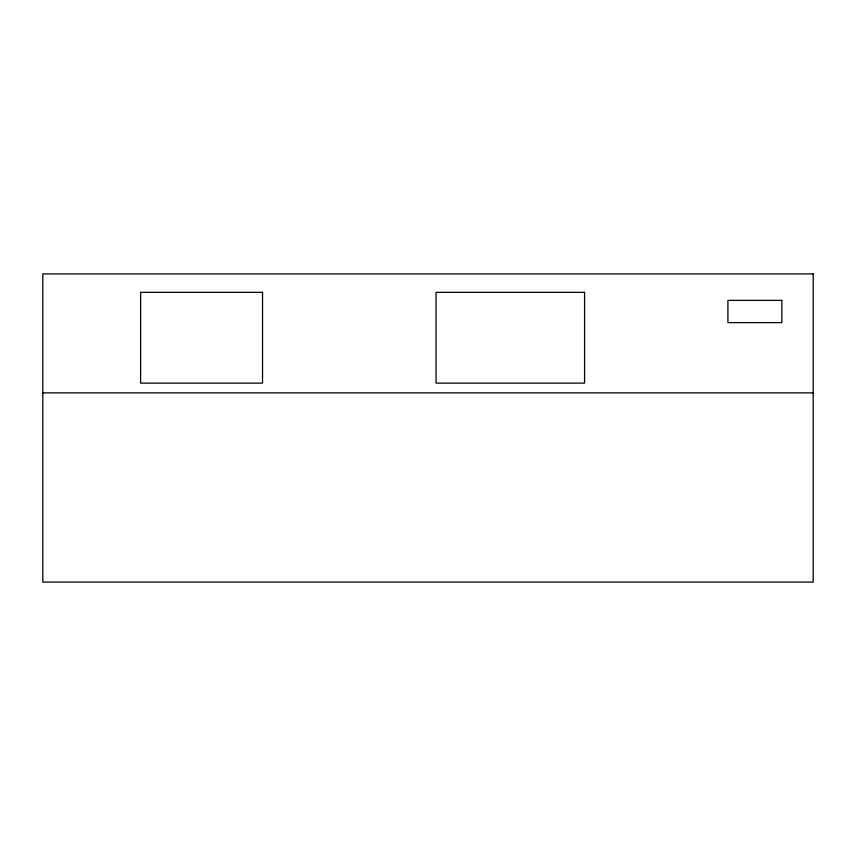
<?xml version="1.0" encoding="UTF-8"?>
<svg xmlns="http://www.w3.org/2000/svg" width="856" height="856" viewBox="0 0 856 856"><rect width="100%" height="100%" fill="white"/><g stroke="black" fill="none" stroke-linecap="round" stroke-linejoin="round"><path stroke-width="1.28" d="M42.8 392.883L813.2 392.883M813.2 273.92L42.8 273.92L42.8 582.08L813.2 582.08L813.2 273.92M262.535 292.345L140.609 292.345L140.609 383.114L262.535 383.114L262.535 292.345M584.573 292.345L436.057 292.345L436.057 383.114L584.573 383.114L584.573 292.345M781.87 300.37L727.921 300.37L727.921 322.626L781.87 322.626L781.87 300.37"/></g></svg>
